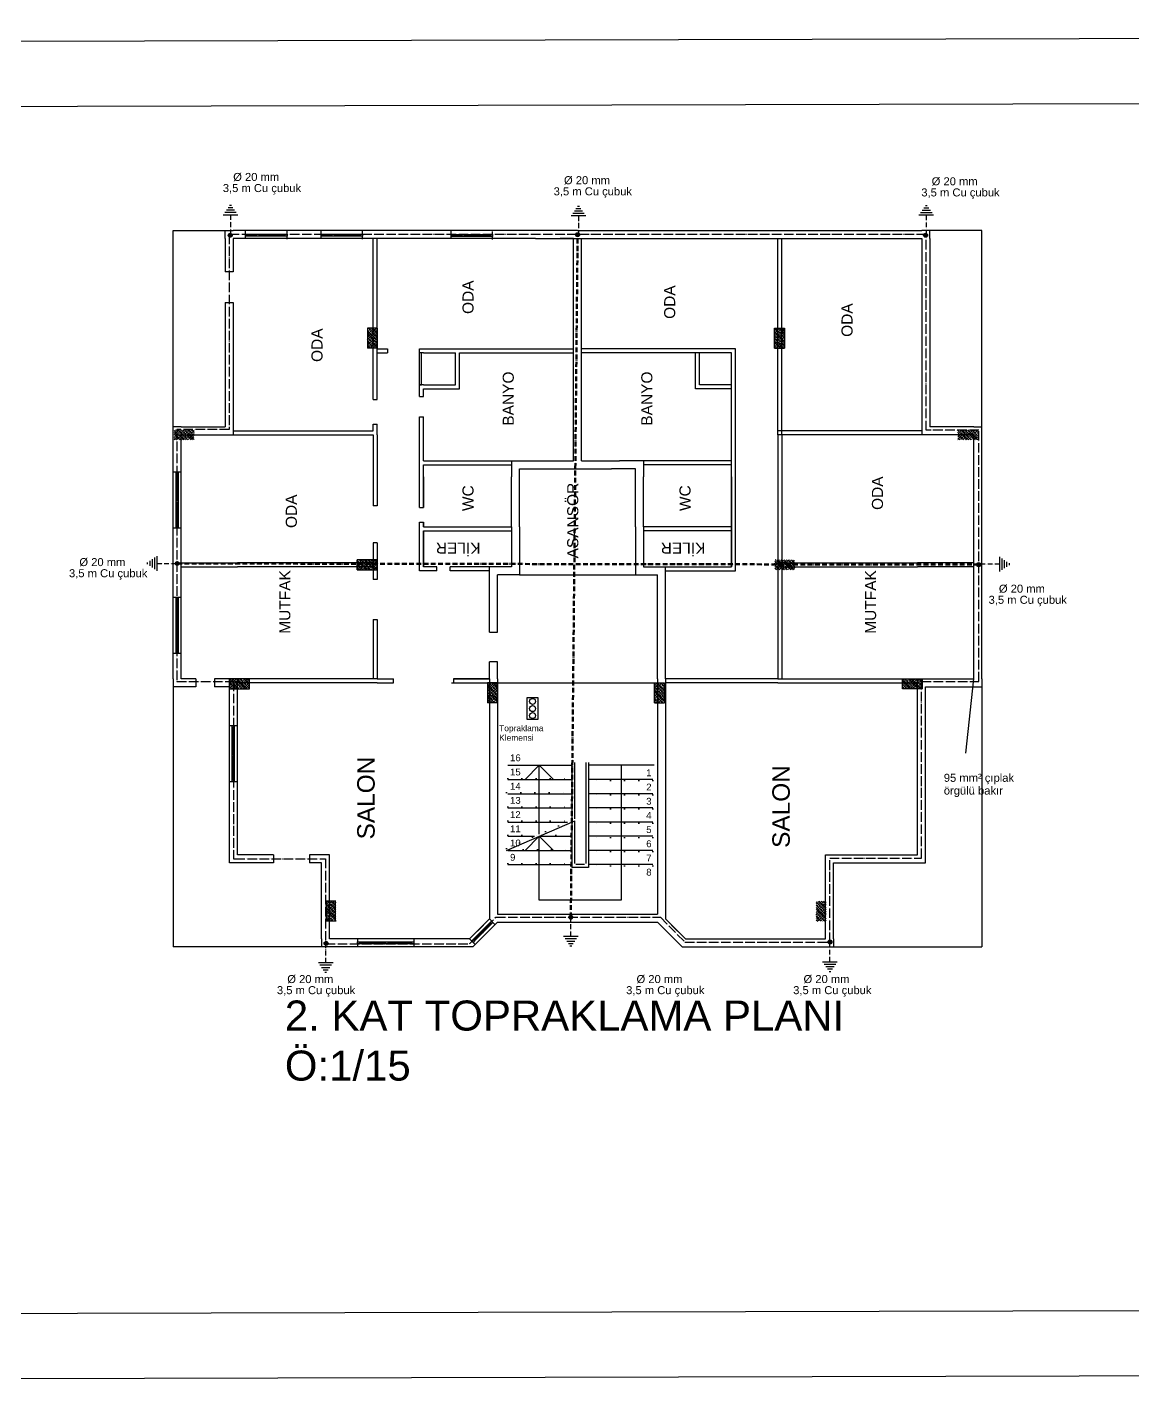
# Model space of a CAD drawing. Header units: centimetres. Extents: x 867 to 19881, y 2761 to 6151.
# Drawn here: x 5912 to 8673, y 2761 to 6151 of the extents above; entities that cross this region are included whole.
import ezdxf

# ---------------------------------------------------------------- set-up
doc = ezdxf.new("R2010")
doc.units = ezdxf.units.CM
for name, pattern in [('ACAD_ISO04W100', [30, 24, -3, 0, -3]), ('ACAD_ISO10W100', [18, 12, -3, 0, -3]), ('DENSE_DOTTED', [35.277777, 0, -35.277777])]:
    doc.linetypes.add(name, pattern=pattern)
for name, color, linetype in [('ELEKTRİK YAZI', 2, 'Continuous'), ('GÖRÜNÜŞLER', 181, 'Continuous'), ('KOLON', 10, 'Continuous'), ('SEMBOL', 1, 'Continuous'), ('TOPRAKLAMA', 1, 'ACAD_ISO10W100'), ('çerçeveü', 250, 'Continuous')]:
    doc.layers.add(name, color=color, linetype=linetype)
doc.styles.get("Standard").update_dxf_attribs({"font": 'arial.ttf'})

# ---------------------------------------------------------------- blocks, each defined once
blk = doc.blocks.new('Argon Kaynak')
at = {"layer": 'SEMBOL'}
h = blk.add_hatch(dxfattribs=at)
h.set_pattern_fill('ANSI31', color=256, scale=0.5, angle=90, style=0)
h.set_pattern_definition([(135, (-9463.8554, 29088.9008), (-1.122532015, -1.122532015), [])])
edge = h.paths.add_edge_path()
edge.add_arc((0, 0), 4.84, 0, 360)
blk.add_circle((0, 0), 4.84, dxfattribs=at)
blk = doc.blocks.new('Topraklama')
at = {"layer": 'SEMBOL'}
for p, q in [((-18.3, 0), (18.3, 0)), ((-14.3, -6), (14.3, -6)), ((-10.2, -12), (10.2, -12)), ((-6.2, -18), (6.2, -18)), ((-2.2, -24), (2.2, -24))]:
    blk.add_line(p, q, dxfattribs=at)
blk = doc.blocks.new('Topraklama Klemensi')
at = {"layer": 'GÖRÜNÜŞLER'}
for p, q in [((-26.75, 27.125), (0, 27.125)), ((-26.75, -27.125), (-26.75, 27.125)), ((0, 27.125), (0, -27.125)), ((0, -27.125), (-26.75, -27.125))]:
    blk.add_line(p, q, dxfattribs=at)
for centre in [(-13.25, 17.625), (-13.25, -0.375), (-13.25, -17.625)]:
    blk.add_circle(centre, 7.5, dxfattribs=at)

msp = doc.modelspace()

# ---------------------------------------------------------------- hatches: boundary and pattern name
at = {"layer": 'KOLON'}
h = msp.add_hatch(dxfattribs=at)
h.set_pattern_fill('ANSI33', color=256, angle=90)
h.set_pattern_definition([(135, (9206.3997, 3496.3045), (-4.490128, -4.490128), []), (135, (9206.3997, 3500.7947), (-4.490128, -4.490128), [3.175, -1.5875])])
h.paths.add_polyline_path([(6786.9, 5398.6), (6761.9, 5398.6), (6761.9, 5348.6), (6786.9, 5348.6)])
h = msp.add_hatch(dxfattribs=at)
h.set_pattern_fill('ANSI33', color=256, angle=90)
h.set_pattern_definition([(135, (9223.291, 3496.3045), (-4.490128, -4.490128), []), (135, (9223.291, 3500.7947), (-4.490128, -4.490128), [3.175, -1.5875])])
h.paths.add_polyline_path([(7778.3, 5348.6), (7803.3, 5348.6), (7803.3, 5398.6), (7778.3, 5398.6)])
h = msp.add_hatch(dxfattribs=at)
h.set_pattern_fill('ANSI33', color=256, angle=90)
h.set_pattern_definition([(135, (8751.58, 3362.079), (-4.490128, -4.490128), []), (135, (8751.58, 3366.569), (-4.490128, -4.490128), [3.175, -1.5875])])
h.paths.add_polyline_path([(6279, 5144.2), (6279, 5119.2), (6329, 5119.2), (6329, 5144.2)])
h = msp.add_hatch(dxfattribs=at)
h.set_pattern_fill('ANSI33', color=256, angle=90)
h.set_pattern_definition([(135, (8768.4714, 3362.079), (-4.490128, -4.490128), []), (135, (8768.4714, 3366.569), (-4.490128, -4.490128), [3.175, -1.5875])])
h.paths.add_polyline_path([(8286.1, 5144.2), (8286.1, 5119.2), (8236.1, 5119.2), (8236.1, 5144.2)])
h = msp.add_hatch(dxfattribs=at)
h.set_pattern_fill('ANSI33', color=256, angle=90)
h.set_pattern_definition([(135, (9208.859, 3037.2934), (-4.490128, -4.490128), []), (135, (9208.859, 3041.7835), (-4.490128, -4.490128), [3.175, -1.5875])])
h.paths.add_polyline_path([(6736.3, 4819.4), (6736.3, 4794.4), (6786.3, 4794.4), (6786.3, 4819.4)])
h = msp.add_hatch(dxfattribs=at)
h.set_pattern_fill('ANSI33', color=256, angle=90)
h.set_pattern_definition([(135, (9225.75, 3037.2934), (-4.490128, -4.490128), []), (135, (9225.75, 3041.7835), (-4.490128, -4.490128), [3.175, -1.5875])])
h.paths.add_polyline_path([(7828.9, 4819.4), (7828.9, 4794.4), (7778.9, 4794.4), (7778.9, 4819.4)])
at = {"layer": 'KOLON', "transparency": 33554687}
h = msp.add_hatch(dxfattribs=at)
h.set_pattern_fill('ANSI33', color=256, angle=90)
h.set_pattern_definition([(135, (8889.361, 2740.158), (-4.490128, -4.490128), []), (135, (8889.361, 2744.648), (-4.490128, -4.490128), [3.175, -1.5875])])
h.paths.add_polyline_path([(6416.8, 4522.3), (6416.8, 4497.3), (6466.8, 4497.3), (6466.8, 4522.3)])
at = {"layer": 'KOLON'}
h = msp.add_hatch(dxfattribs=at)
h.set_pattern_fill('ANSI33', color=256, angle=90)
h.set_pattern_definition([(135, (9505.824, 2609.955), (-4.490128, -4.490128), []), (135, (9505.824, 2614.445), (-4.490128, -4.490128), [3.175, -1.5875])])
h.paths.add_polyline_path([(7086.3, 4512.3), (7061.3, 4512.3), (7061.3, 4462.3), (7086.3, 4462.3)])
h = msp.add_hatch(dxfattribs=at)
h.set_pattern_fill('ANSI33', color=256, angle=90)
h.set_pattern_definition([(135, (9522.715, 2609.955), (-4.490128, -4.490128), []), (135, (9522.715, 2614.445), (-4.490128, -4.490128), [3.175, -1.5875])])
h.paths.add_polyline_path([(7478.9, 4462.3), (7503.9, 4462.3), (7503.9, 4512.3), (7478.9, 4512.3)])
at = {"layer": 'KOLON', "transparency": 33554687}
h = msp.add_hatch(dxfattribs=at)
h.set_pattern_fill('ANSI33', color=256, angle=90)
h.set_pattern_definition([(135, (8906.2525, 2740.158), (-4.490128, -4.490128), []), (135, (8906.2525, 2744.648), (-4.490128, -4.490128), [3.175, -1.5875])])
h.paths.add_polyline_path([(8098.4, 4522.3), (8098.4, 4497.3), (8148.4, 4497.3), (8148.4, 4522.3)])
at = {"layer": 'KOLON'}
h = msp.add_hatch(dxfattribs=at)
h.set_pattern_fill('ANSI33', color=256, angle=90)
h.set_pattern_definition([(135, (9102.147, 2064.351), (-4.490128, -4.490128), []), (135, (9102.147, 2068.841), (-4.490128, -4.490128), [3.175, -1.5875])])
h.paths.add_polyline_path([(6682.6, 3966.7), (6657.6, 3966.7), (6657.6, 3916.7), (6682.6, 3916.7)])
h = msp.add_hatch(dxfattribs=at)
h.set_pattern_fill('ANSI33', color=256, angle=90)
h.set_pattern_definition([(135, (9119.0384, 2064.351), (-4.490128, -4.490128), []), (135, (9119.0384, 2068.841), (-4.490128, -4.490128), [3.175, -1.5875])])
h.paths.add_polyline_path([(7882.5, 3966.7), (7907.5, 3966.7), (7907.5, 3916.7), (7882.5, 3916.7)])

# ---------------------------------------------------------------- linework, layer by layer
for p, q in [((6276.3, 5132.3), (6276.3, 5642.3)), ((6276.3, 5642.3), (6426.3, 5642.3)), ((6406.3, 5622.3), (6406.3, 5642.3)), ((6786.3, 5642.3), (6426.3, 5642.3)), ((6456.1, 5641.9), (6456.1, 5622.8)), ((6456.1, 5633.3), (6555.7, 5633.3)), ((6456.1, 5630.8), (6485, 5630.8)), ((6555.7, 5628.3), (6456.1, 5628.3)), ((6490, 5630.8), (6555.7, 5630.8)), ((6560.7, 5620.8), (6560.7, 5640.8)), ((6644.9, 5642.3), (6644.9, 5622.3)), ((6644.9, 5632.9), (6744.4, 5632.9)), ((6644.9, 5630.4), (6673.7, 5630.4)), ((6744.4, 5627.9), (6644.9, 5627.9)), ((6678.7, 5630.4), (6744.4, 5630.4)), ((6749.4, 5620.4), (6749.4, 5640.4)), ((7201.3, 5642.3), (6786.3, 5642.3)), ((6969.6, 5641.1), (6969.6, 5622)), ((6969.6, 5632.5), (7069.2, 5632.5)), ((6969.6, 5630), (6998.5, 5630)), ((7069.2, 5627.5), (6969.6, 5627.5)), ((7003.5, 5630), (7069.2, 5630)), ((7074.2, 5620), (7074.2, 5640)), ((7286.3, 5642.3), (7181.3, 5642.3)), ((7286.3, 5642.3), (7371.3, 5642.3)), ((7371.3, 5642.3), (7786.3, 5642.3)), ((7786.3, 5642.3), (8146.3, 5642.3)), ((8296.3, 5642.3), (8146.3, 5642.3)), ((8166.3, 5622.3), (8166.3, 5642.3)), ((8296.3, 5132.3), (8296.3, 5642.3)), ((6406.3, 5622.3), (6406.3, 5539.4)), ((6786.3, 5622.3), (6426.3, 5622.3)), ((6426.3, 5622.3), (6426.3, 5539.4)), ((6776.3, 5220.4), (6776.3, 5622.3)), ((6786.3, 5220.4), (6786.3, 5622.3)), ((7181.3, 5622.3), (6786.3, 5622.3)), ((7181.3, 5622.3), (7786.3, 5622.3)), ((7276.3, 5622.3), (7243.2, 5622.3)), ((7276.3, 5066.8), (7276.3, 5622.3)), ((7276.3, 5346.8), (7276.3, 5622.3)), ((7296.3, 5066.8), (7296.3, 5622.3)), ((7786.3, 5132.3), (7786.3, 5622.3)), ((7786.3, 5622.3), (8146.3, 5622.3)), ((7796.3, 5132.3), (7796.3, 5622.3)), ((8146.3, 5622.3), (8146.3, 5132.3)), ((8166.3, 5622.3), (8166.3, 5152.3)), ((6426.3, 5539.4), (6406.3, 5539.4)), ((6406.3, 5462.8), (6406.3, 5152.3)), ((6406.3, 5462.8), (6426.3, 5462.8)), ((6426.3, 5462.8), (6426.3, 5132.3)), ((6786.3, 5346.8), (6811.7, 5346.8)), ((6786.3, 5336.8), (6811.7, 5336.8)), ((6811.7, 5346.8), (6811.7, 5336.8)), ((6891.3, 5346.8), (6991.3, 5346.8)), ((6891.3, 5336.8), (6891.3, 5346.8)), ((6891.3, 5246.8), (6891.3, 5336.8)), ((6901.3, 5336.8), (6891.3, 5336.8)), ((6896.3, 5256.8), (6896.3, 5336.8)), ((6901.3, 5336.8), (6981.3, 5336.8)), ((6981.3, 5256.8), (6981.3, 5336.8)), ((6991.3, 5346.8), (7276.3, 5346.8)), ((6991.3, 5246.8), (6991.3, 5336.8)), ((6991.3, 5336.8), (7276.3, 5336.8)), ((7581.3, 5346.8), (7296.3, 5346.8)), ((7581.3, 5336.8), (7296.3, 5336.8)), ((7681.3, 5346.8), (7581.3, 5346.8)), ((7581.3, 5246.8), (7581.3, 5336.8)), ((7671.3, 5336.8), (7581.3, 5336.8)), ((7591.3, 5256.8), (7591.3, 5336.8)), ((7671.3, 5246.8), (7671.3, 5336.8)), ((7681.3, 5246.8), (7681.3, 5346.8)), ((6901.3, 5256.8), (6891.3, 5256.8)), ((6891.3, 5256.8), (6896.3, 5256.8)), ((6901.3, 5256.8), (6981.3, 5256.8)), ((7671.3, 5256.8), (7591.3, 5256.8)), ((6776.3, 5220.4), (6786.3, 5220.4)), ((6891.3, 5227.7), (6891.3, 5246.8)), ((6891.3, 5227.7), (6901.3, 5227.7)), ((6901.3, 5227.7), (6901.3, 5246.8)), ((6901.3, 5246.8), (6991.3, 5246.8)), ((7671.3, 5246.8), (7581.3, 5246.8)), ((7671.3, 5066.8), (7671.3, 5246.8)), ((7681.3, 5066.8), (7681.3, 5246.8)), ((6776.3, 5142.3), (6776.3, 5158.6)), ((6776.3, 5158.6), (6786.3, 5158.6)), ((6786.3, 5132.3), (6786.3, 5158.6)), ((6891.3, 5066.8), (6891.3, 5176.8)), ((6891.3, 5176.8), (6901.3, 5176.8)), ((6901.3, 5066.8), (6901.3, 5176.8)), ((6296.3, 5152.3), (6276.3, 5152.3)), ((6276.3, 4802.3), (6276.3, 5132.3)), ((6296.3, 5152.3), (6406.3, 5152.3)), ((6296.3, 4802.3), (6296.3, 5132.3)), ((6296.3, 5132.3), (6776.3, 5132.3)), ((6426.3, 5142.3), (6776.3, 5142.3)), ((6776.3, 5132.3), (6776.3, 4954.8)), ((6786.3, 5132.3), (6786.3, 4954.8)), ((8146.3, 5142.3), (7786.3, 5142.3)), ((8276.3, 5132.3), (7786.3, 5132.3)), ((7786.3, 5132.3), (7786.3, 4802.3)), ((7796.3, 5132.3), (7796.3, 4802.3)), ((8276.3, 5152.3), (8166.3, 5152.3)), ((8276.3, 5152.3), (8296.3, 5152.3)), ((8276.3, 4802.3), (8276.3, 5132.3)), ((8296.3, 4802.3), (8296.3, 5132.3)), ((6891.3, 4950), (6891.3, 5066.8)), ((6901.3, 5066.8), (7121.3, 5066.8)), ((6901.3, 5066.8), (7276.3, 5066.8)), ((6901.3, 5026.8), (6901.3, 5056.8)), ((6901.3, 5056.8), (7121.3, 5056.8)), ((7121.3, 5066.8), (7121.3, 5026.8)), ((7296.3, 5066.8), (7391.3, 5066.8)), ((7671.3, 5066.8), (7391.3, 5066.8)), ((7671.3, 5066.8), (7451.3, 5066.8)), ((7451.3, 5066.8), (7451.3, 5026.8)), ((7671.3, 5056.8), (7451.3, 5056.8)), ((7671.3, 5026.8), (7671.3, 5066.8)), ((7681.3, 4901.8), (7681.3, 5066.8)), ((6296.3, 5038.7), (6276.3, 5038.7)), ((6283.8, 4903.7), (6283.8, 5033.7)), ((6286.3, 4967.9), (6286.3, 5033.7)), ((6288.8, 5033.7), (6288.8, 4903.7)), ((6901.3, 5026.8), (6901.3, 4950)), ((6901.3, 4950), (6901.3, 5026.8)), ((7121.3, 4902.3), (7121.3, 5026.8)), ((7141.3, 4902.3), (7141.3, 5046.8)), ((7141.3, 5046.8), (7201.3, 5046.8)), ((7201.3, 5046.8), (7371.3, 5046.8)), ((7431.3, 5046.8), (7371.3, 5046.8)), ((7431.3, 4902.3), (7431.3, 5046.8)), ((7451.3, 4902.3), (7451.3, 5026.8)), ((7671.3, 5026.8), (7671.3, 4802.3)), ((7671.3, 4901.8), (7671.3, 5026.8)), ((6901.3, 4950), (6901.3, 5001.3)), ((7671.3, 4802.3), (7671.3, 5001.3)), ((6286.3, 4903.7), (6286.3, 4962.9)), ((6786.3, 4954.8), (6776.3, 4954.8)), ((6891.3, 4950), (6901.3, 4950)), ((6296.3, 4898.7), (6276.3, 4898.7)), ((6283.8, 4898.7), (6283.8, 4903.7)), ((6283.8, 4903.7), (6288.8, 4903.7)), ((6286.3, 4898.7), (6283.8, 4898.7)), ((6288.8, 4903.7), (6288.8, 4898.7)), ((6891.3, 4901.8), (6891.3, 4914)), ((6891.3, 4914), (6901.3, 4914)), ((6891.3, 4792.3), (6891.3, 4902.3)), ((6901.3, 4914), (6901.3, 4902.3)), ((6901.3, 4902.3), (6901.3, 4914)), ((6901.3, 4901.8), (6901.3, 4914)), ((6901.3, 4902.3), (7121.3, 4902.3)), ((6901.3, 4892.3), (6901.3, 4802.3)), ((6901.3, 4802.3), (6901.3, 4892.3)), ((6901.3, 4802.3), (6901.3, 4892.3)), ((6901.3, 4892.3), (7121.3, 4892.3)), ((7121.3, 4902.3), (7121.3, 4802.3)), ((7141.3, 4902.3), (7141.3, 4782.3)), ((7431.3, 4902.3), (7431.3, 4782.3)), ((7671.3, 4902.3), (7451.3, 4902.3)), ((7451.3, 4902.3), (7451.3, 4802.3)), ((7671.3, 4892.3), (7451.3, 4892.3)), ((7671.3, 4802.3), (7671.3, 4902.3)), ((7681.3, 4792.3), (7681.3, 4902.3)), ((6776.3, 4861.8), (6776.3, 4812.3)), ((6786.3, 4861.8), (6776.3, 4861.8)), ((6786.3, 4861.8), (6786.3, 4802.3)), ((6276.3, 4522.3), (6276.3, 4802.3)), ((6296.3, 4812.3), (6436.8, 4812.3)), ((6296.3, 4522.3), (6296.3, 4802.3)), ((6296.3, 4802.3), (6436.8, 4802.3)), ((6776.3, 4812.3), (6436.8, 4812.3)), ((6776.3, 4802.3), (6436.8, 4802.3)), ((6776.3, 4802.3), (6776.3, 4770.6)), ((6786.3, 4802.3), (6786.3, 4770.6)), ((6935.2, 4792.3), (6891.3, 4792.3)), ((6935.2, 4802.3), (6901.3, 4802.3)), ((6935.2, 4792.3), (6935.2, 4802.3)), ((7066.3, 4802.3), (6968.5, 4802.3)), ((6968.5, 4792.3), (6968.5, 4802.3)), ((7066.3, 4792.3), (6968.5, 4792.3)), ((7066.3, 4639.3), (7066.3, 4802.3)), ((7121.3, 4802.3), (7066.3, 4802.3)), ((7086.3, 4639.3), (7086.3, 4782.3)), ((7141.3, 4782.3), (7086.3, 4782.3)), ((7141.3, 4782.3), (7431.3, 4782.3)), ((7431.3, 4782.3), (7486.3, 4782.3)), ((7451.3, 4802.3), (7506.3, 4802.3)), ((7486.3, 4522.3), (7486.3, 4782.3)), ((7506.3, 4522.3), (7506.3, 4802.3)), ((7506.3, 4802.3), (7671.3, 4802.3)), ((7506.3, 4792.3), (7681.3, 4792.3)), ((7786.3, 4812.3), (8135.8, 4812.3)), ((7786.3, 4802.3), (7786.3, 4522.3)), ((7786.3, 4802.3), (8135.8, 4802.3)), ((7796.3, 4802.3), (7796.3, 4522.3)), ((8276.3, 4812.3), (8135.8, 4812.3)), ((8276.3, 4802.3), (8135.8, 4802.3)), ((8276.3, 4522.3), (8276.3, 4802.3)), ((8296.3, 4522.3), (8296.3, 4802.3)), ((6786.3, 4770.6), (6776.3, 4770.6)), ((6296.3, 4725.6), (6276.3, 4725.6)), ((6283.8, 4590.6), (6283.8, 4720.6)), ((6286.3, 4654.9), (6286.3, 4720.6)), ((6288.8, 4720.6), (6288.8, 4590.6)), ((6296.3, 4585.6), (6296.3, 4725.6)), ((6286.3, 4590.6), (6286.3, 4649.9)), ((6776.3, 4670.6), (6776.3, 4522.3)), ((6776.3, 4670.6), (6776.3, 4670.6)), ((6776.3, 4670.6), (6786.3, 4670.6)), ((6786.3, 4670.6), (6786.3, 4522.3)), ((7066.3, 4639.3), (7086.3, 4639.3)), ((6296.3, 4585.6), (6276.3, 4585.6)), ((6283.8, 4585.6), (6283.8, 4590.6)), ((6283.8, 4590.6), (6288.8, 4590.6)), ((6286.3, 4585.6), (6283.8, 4585.6)), ((6288.8, 4590.6), (6288.8, 4585.6)), ((7066.3, 4522.3), (7066.3, 4564.7)), ((7086.3, 4564.7), (7066.3, 4564.7)), ((7086.3, 4522.3), (7086.3, 4564.7)), ((6276.3, 4522.3), (6276.3, 3852.8)), ((6333.2, 4522.3), (6296.3, 4522.3)), ((6333.2, 4522.3), (6333.2, 4502.3)), ((6786.3, 4522.3), (6379.9, 4522.3)), ((6379.9, 4522.3), (6379.9, 4502.3)), ((6436.8, 4082.8), (6436.8, 4522.3)), ((6786.3, 4522.3), (6436.8, 4522.3)), ((6786.3, 4512.3), (6436.8, 4512.3)), ((6786.3, 4522.3), (6826.3, 4522.3)), ((6786.3, 4512.3), (6826.3, 4512.3)), ((6826.3, 4512.3), (6826.3, 4522.3)), ((6971.3, 4512.3), (6976.3, 4512.3)), ((6976.3, 4522.3), (7066.3, 4522.3)), ((7066.3, 4522.3), (6976.3, 4522.3)), ((6976.3, 4522.3), (6976.3, 4512.3)), ((6976.3, 4512.3), (7066.3, 4512.3)), ((7066.3, 4522.3), (7066.3, 3922.3)), ((7066.3, 4512.3), (7486.3, 4512.3)), ((7086.3, 4522.3), (7086.3, 3934)), ((7486.3, 4522.3), (7486.3, 3934)), ((7786.3, 4522.3), (7506.3, 4522.3)), ((7506.3, 4522.3), (7506.3, 3922.3)), ((7786.3, 4512.3), (7506.3, 4512.3)), ((7786.3, 4522.3), (8135.8, 4522.3)), ((7786.3, 4522.3), (8276.3, 4522.3)), ((7786.3, 4512.3), (8135.8, 4512.3)), ((8135.8, 4082.8), (8135.8, 4522.3)), ((8296.3, 4522.3), (8296.3, 3852.8)), ((6296.3, 4502.3), (6276.3, 4502.3)), ((6333.2, 4502.3), (6296.3, 4502.3)), ((6416.8, 4502.3), (6379.9, 4502.3)), ((6416.8, 4062.8), (6416.8, 4502.3)), ((8155.8, 4062.8), (8155.8, 4502.3)), ((8155.8, 4502.3), (8276.3, 4502.3)), ((8276.3, 4502.3), (8296.3, 4502.3)), ((6436.6, 4405.3), (6416.6, 4405.3)), ((6424.1, 4270.3), (6424.1, 4400.3)), ((6426.6, 4334.5), (6426.6, 4400.3)), ((6429.1, 4400.3), (6429.1, 4270.3)), ((6426.6, 4270.3), (6426.6, 4329.5)), ((6436.6, 4265.3), (6416.6, 4265.3)), ((6424.1, 4270.3), (6429.1, 4270.3)), ((6426.6, 4265.3), (6424.1, 4265.3)), ((6526.8, 4082.8), (6436.8, 4082.8)), ((6526.8, 4082.8), (6526.8, 4062.8)), ((6666.8, 4082.8), (6616.8, 4082.8)), ((6616.8, 4082.8), (6616.8, 4062.8)), ((6666.8, 3872.8), (6666.8, 4082.8)), ((7905.8, 3872.8), (7905.8, 4082.8)), ((7905.8, 4082.8), (7955.8, 4082.8)), ((7955.8, 4082.8), (8045.8, 4082.8)), ((8045.8, 4082.8), (8135.8, 4082.8)), ((6526.8, 4062.8), (6416.8, 4062.8)), ((6646.8, 4062.8), (6616.8, 4062.8)), ((6646.8, 3872.8), (6646.8, 4062.8)), ((7925.8, 3872.8), (7925.8, 4062.8)), ((7925.8, 4062.8), (8045.8, 4062.8)), ((8045.8, 4062.8), (8155.8, 4062.8)), ((7086.3, 3934), (7486.3, 3934)), ((7066.3, 3922.3), (7016.8, 3872.8)), ((7086.3, 3914), (7025.1, 3852.8)), ((7068, 3913.4), (7025.6, 3871)), ((7029.2, 3867.5), (7071.6, 3909.9)), ((7066.3, 3922.3), (7036.3, 3892.3)), ((7045.1, 3886.9), (7069.8, 3911.7)), ((7066.3, 3922.3), (7080.4, 3908.1)), ((7068, 3913.4), (7071.6, 3917)), ((7068, 3913.4), (7071.6, 3909.9)), ((7071.6, 3917), (7073.4, 3915.2)), ((7075.1, 3913.4), (7071.6, 3909.9)), ((7073.4, 3915.2), (7075.1, 3913.4)), ((7086.3, 3914), (7486.3, 3914)), ((7486.3, 3914), (7547.5, 3852.8)), ((7506.3, 3922.3), (7536.3, 3892.3)), ((7506.3, 3922.3), (7555.8, 3872.8)), ((6646.8, 3872.8), (6646.8, 3852.8)), ((6766.8, 3872.8), (6666.8, 3872.8)), ((6737.1, 3872.8), (6737.1, 3852.8)), ((6742.1, 3865.3), (6872.1, 3865.3)), ((6866.8, 3872.8), (6766.8, 3872.8)), ((7016.8, 3872.8), (6866.8, 3872.8)), ((6872.1, 3860.3), (6872.1, 3865.3)), ((6877.1, 3872.8), (6877.1, 3852.8)), ((7016.8, 3872.8), (7030.9, 3858.6)), ((7022.1, 3867.5), (7025.6, 3871)), ((7023.8, 3865.7), (7022.1, 3867.5)), ((7025.6, 3871), (7027.4, 3869.2)), ((7029.2, 3867.5), (7025.6, 3863.9)), ((7027.4, 3869.2), (7045.1, 3886.9)), ((7027.4, 3869.2), (7029.2, 3867.5)), ((7043.3, 3888.7), (7046.8, 3892.2)), ((7050.4, 3888.7), (7046.8, 3885.1)), ((7555.8, 3872.8), (7705.8, 3872.8)), ((7705.8, 3872.8), (7805.8, 3872.8)), ((7805.8, 3872.8), (7905.8, 3872.8)), ((7925.8, 3872.8), (7925.8, 3852.8)), ((6666.8, 3852.8), (6276.3, 3852.8)), ((6766.8, 3852.8), (6666.8, 3852.8)), ((6807.8, 3862.8), (6742.1, 3862.8)), ((6872.1, 3860.3), (6742.1, 3860.3)), ((7025.1, 3852.8), (6766.8, 3852.8)), ((6872.1, 3862.8), (6812.8, 3862.8)), ((6877.1, 3862.8), (6877.1, 3860.3)), ((7547.5, 3852.8), (7805.8, 3852.8)), ((7805.8, 3852.8), (7905.8, 3852.8)), ((7905.8, 3852.8), (8296.3, 3852.8))]:
    msp.add_line(p, q)
at = {"color": 254, "true_color": 0xfeeab9}
msp.add_line((8256, 4336.2), (8276.3, 4522.3), dxfattribs=at)
at = {"linetype": 'Continuous'}
for p, q in [((7111.9, 4306.4), (7272.8, 4306.4)), ((7111.9, 4306.4), (7272.8, 4306.4)), ((7190.9, 4306.4), (7155.4, 4270.9)), ((7190.9, 4134.1), (7190.9, 4306.4)), ((7190.9, 4306.4), (7226.4, 4270.9)), ((7272.8, 4169.5), (7272.8, 4313.2)), ((7279.6, 4172.5), (7279.6, 4313.2)), ((7306.9, 4313.2), (7306.9, 4060.8)), ((7313.7, 4313.2), (7313.7, 4051.3)), ((7477.4, 4306.4), (7313.7, 4306.4)), ((7474.8, 4306.4), (7313.7, 4306.4)), ((7395.5, 4306.4), (7395.5, 3969.4)), ((7111.9, 4270.9), (7272.8, 4270.9)), ((7474.8, 4270.9), (7313.7, 4270.9)), ((7111.9, 4235.4), (7272.8, 4235.4)), ((7474.8, 4235.4), (7313.7, 4235.4)), ((7111.9, 4200), (7272.8, 4200)), ((7474.8, 4200), (7313.7, 4200)), ((7109.1, 4093.6), (7279.6, 4167.5)), ((7111.9, 4164.5), (7261.2, 4164.5)), ((7272.8, 4051.3), (7272.8, 4164.5)), ((7279.6, 4060.8), (7279.6, 4167.5)), ((7474.8, 4164.5), (7313.7, 4164.5)), ((7111.9, 4129), (7179.3, 4129)), ((7190.9, 4129), (7155.4, 4093.6)), ((7190.9, 4129), (7226.4, 4093.6)), ((7190.9, 3969.4), (7190.9, 4129)), ((7190.9, 4129), (7272.8, 4129)), ((7474.8, 4129), (7313.7, 4129)), ((7111.9, 4093.6), (7272.8, 4093.6)), ((7474.8, 4093.6), (7313.7, 4093.6)), ((7111.9, 4058.1), (7272.8, 4058.1)), ((7313.7, 4051.3), (7272.8, 4051.3)), ((7304.1, 4058.1), (7282.3, 4058.1)), ((7474.8, 4058.1), (7313.7, 4058.1)), ((7395.5, 3969.4), (7190.9, 3969.4))]:
    msp.add_line(p, q, dxfattribs=at)
at = {"linetype": 'DENSE_DOTTED'}
for p, q in [((7111.9, 4273.6), (7272.8, 4273.6)), ((7109.1, 4238.2), (7272.8, 4238.2)), ((7474.8, 4268.2), (7313.7, 4268.2)), ((7474.8, 4232.7), (7313.7, 4232.7)), ((7109.1, 4098.6), (7279.6, 4172.5)), ((7111.9, 4202.7), (7272.8, 4202.7)), ((7474.8, 4197.2), (7313.7, 4197.2)), ((7111.9, 4167.2), (7267.5, 4167.2)), ((7474.8, 4161.8), (7313.7, 4161.8)), ((7111.9, 4131.8), (7185.6, 4131.8)), ((7197.2, 4131.8), (7272.8, 4131.8)), ((7474.8, 4126.3), (7313.7, 4126.3)), ((7115.4, 4096.3), (7272.8, 4096.3)), ((7474.8, 4090.8), (7313.7, 4090.8)), ((7111.9, 4060.8), (7272.8, 4060.8)), ((7474.8, 4055.4), (7313.7, 4055.4))]:
    msp.add_line(p, q, dxfattribs=at)
at = {"color": 244, "linetype": 'ACAD_ISO04W100', "true_color": 0x991b1e}
for points in [[(8145.8, 4515.5), (8289.1, 4515.5), (8289.1, 5143.3), (8157.3, 5143.3), (8157.3, 5632.6), (6426.3, 5632.6), (6416.1, 5632.6), (6416.1, 5145.1), (6285.6, 5145.1), (6285.6, 4515.3), (6426.8, 4515.3), (6426.8, 4072.9), (6431.7, 4072.7)], [(6431.7, 4072.9), (6657.2, 4072.9), (6657.2, 3860.4), (7016.8, 3860.4), (7082.7, 3926.8), (7493.3, 3926.8), (7554.5, 3864.7), (7916.3, 3864.7), (7916.3, 4074.5), (8145.8, 4074.5), (8145.8, 4515.5)]]:
    msp.add_lwpolyline(points, dxfattribs=at)
for points in [[(6485, 5633.3), (6490, 5633.3), (6490, 5628.3), (6485, 5628.3)], [(6555.7, 5633.3), (6560.7, 5633.3), (6560.7, 5628.3), (6555.7, 5628.3)], [(6673.7, 5632.9), (6678.7, 5632.9), (6678.7, 5627.9), (6673.7, 5627.9)], [(6744.4, 5632.9), (6749.4, 5632.9), (6749.4, 5627.9), (6744.4, 5627.9)], [(6998.5, 5632.5), (7003.5, 5632.5), (7003.5, 5627.5), (6998.5, 5627.5)], [(7069.2, 5632.5), (7074.2, 5632.5), (7074.2, 5627.5), (7069.2, 5627.5)], [(6283.8, 5033.7), (6283.8, 5038.7), (6288.8, 5038.7), (6288.8, 5033.7)], [(6283.8, 4962.9), (6283.8, 4967.9), (6288.8, 4967.9), (6288.8, 4962.9)], [(6283.8, 4898.7), (6283.8, 4903.7), (6288.8, 4903.7), (6288.8, 4898.7)], [(6283.8, 4720.6), (6283.8, 4725.6), (6288.8, 4725.6), (6288.8, 4720.6)], [(6283.8, 4649.9), (6283.8, 4654.9), (6288.8, 4654.9), (6288.8, 4649.9)], [(6283.8, 4585.6), (6283.8, 4590.6), (6288.8, 4590.6), (6288.8, 4585.6)], [(6424.1, 4400.3), (6424.1, 4405.3), (6429.1, 4405.3), (6429.1, 4400.3)], [(6424.1, 4329.5), (6424.1, 4334.5), (6429.1, 4334.5), (6429.1, 4329.5)], [(6424.1, 4265.3), (6424.1, 4270.3), (6429.1, 4270.3), (6429.1, 4265.3)], [(6742.1, 3860.3), (6737.1, 3860.3), (6737.1, 3865.3), (6742.1, 3865.3)], [(6812.8, 3860.3), (6807.8, 3860.3), (6807.8, 3865.3), (6812.8, 3865.3)], [(6877.1, 3860.3), (6872.1, 3860.3), (6872.1, 3865.3), (6877.1, 3865.3)]]:
    msp.add_lwpolyline(points, close=True)
msp.add_lwpolyline([(6431.7, 4071.8), (6431.7, 4072.7), (6431.7, 4072.9)])
at = {"layer": 'KOLON'}
for p, q in [((6786.9, 5398.6), (6761.9, 5398.6)), ((6761.9, 5398.6), (6761.9, 5348.6)), ((6786.9, 5348.6), (6786.9, 5398.6)), ((7778.3, 5348.6), (7778.3, 5398.6)), ((7778.3, 5398.6), (7803.3, 5398.6)), ((7803.3, 5398.6), (7803.3, 5348.6)), ((6786.9, 5348.6), (6761.9, 5348.6)), ((7778.3, 5348.6), (7803.3, 5348.6)), ((6786.3, 4819.4), (6736.3, 4819.4)), ((6736.3, 4794.4), (6736.3, 4819.4)), ((6786.3, 4794.4), (6786.3, 4819.4)), ((6736.3, 4794.4), (6786.3, 4794.4)), ((6466.8, 4522.3), (6416.8, 4522.3)), ((6416.8, 4497.3), (6416.8, 4522.3)), ((6466.8, 4497.3), (6466.8, 4522.3)), ((7086.3, 4512.3), (7061.3, 4512.3)), ((7061.3, 4512.3), (7061.3, 4462.3)), ((7086.3, 4462.3), (7086.3, 4512.3)), ((7478.9, 4462.3), (7478.9, 4512.3)), ((7478.9, 4512.3), (7503.9, 4512.3)), ((7503.9, 4512.3), (7503.9, 4462.3)), ((8098.4, 4497.3), (8098.4, 4522.3)), ((8098.4, 4522.3), (8148.4, 4522.3)), ((8148.4, 4497.3), (8148.4, 4522.3)), ((6416.8, 4497.3), (6466.8, 4497.3)), ((8148.4, 4497.3), (8098.4, 4497.3)), ((7086.3, 4462.3), (7061.3, 4462.3)), ((7478.9, 4462.3), (7503.9, 4462.3)), ((6682.6, 3966.7), (6657.6, 3966.7)), ((6658.3, 3966.7), (6658.3, 3916.7)), ((6682.2, 3916.7), (6682.2, 3966.7)), ((6683.3, 3916.7), (6658.3, 3916.7))]:
    msp.add_line(p, q, dxfattribs=at)
at = {"layer": 'TOPRAKLAMA'}
for p, q in [((6419.6, 5681.1), (6419.6, 5631.1)), ((7288.7, 5678.7), (7288.7, 5628.7)), ((8157.5, 5680.5), (8157.5, 5630.5)), ((6235.7, 4810.8), (6285.7, 4810.8)), ((8341, 4808.7), (8291, 4808.7)), ((7269.7, 3879.2), (7269.7, 3929.2)), ((7916.9, 3815.4), (7916.9, 3865.4)), ((6657.3, 3813.4), (6657.3, 3863.4))]:
    msp.add_line(p, q, dxfattribs=at)
at = {"layer": 'çerçeveü', "color": 244, "linetype": 'ACAD_ISO10W100', "lineweight": 53, "true_color": 0x991b1e}
for p, q in [((7269.6, 3926.7), (7286.6, 5632)), ((6286.5, 4810.5), (8288.4, 4807.6))]:
    msp.add_line(p, q, dxfattribs=at)
at = {"layer": 'çerçeveü'}
for points in [[(866.9, 6102.8), (19880.6, 6150.6), (19880.6, 2808.6), (866.9, 2760.9)], [(1029.9, 5940.3), (19721.4, 5986.9), (19721.4, 2971.1), (1029.9, 2924.5)]]:
    msp.add_lwpolyline(points, close=True, dxfattribs=at)

# ---------------------------------------------------------------- block references
msp.add_blockref('Topraklama Klemensi', (7187.3, 4448.2))
at = {"layer": 'SEMBOL'}
for name, p, rotation in [('Topraklama', (6419.6, 5681.1), 180), ('Topraklama', (7288.7, 5678.7), 180), ('Topraklama', (8157.5, 5680.5), 180), ('Argon Kaynak', (6418.9, 5630.6), 89.99999999999999), ('Argon Kaynak', (7286.6, 5632), 89.99999999999999), ('Argon Kaynak', (8155.7, 5630.6), 89.99999999999999), ('Topraklama', (6235.7, 4810.8), 270), ('Argon Kaynak', (6286.5, 4810.5), 89.99999999999999), ('Topraklama', (8341, 4808.7), 89.99999999999959), ('Argon Kaynak', (8288.4, 4807.6), 89.99999999999999), ('Argon Kaynak', (7269.6, 3926.7), 89.99999999999999), ('Argon Kaynak', (6658.4, 3861.4), 89.99999999999999), ('Argon Kaynak', (7917.1, 3864.9), 89.99999999999999)]:
    msp.add_blockref(name, p, dxfattribs=dict(at, rotation=rotation))
for p in [(7269.7, 3879.2), (6657.3, 3813.4), (7916.9, 3815.4)]:
    msp.add_blockref('Topraklama', p, dxfattribs=at)

# ---------------------------------------------------------------- texts
for s, height, p in [('16', 17.05, (7117.9, 4316.5)), ('15', 17.05, (7117.9, 4281)), ('1', 17.1, (7458, 4279.1)), ('14', 17.05, (7117.9, 4245.5)), ('2', 17.1, (7458, 4243.4)), ('13', 17.05, (7117.9, 4210.1)), ('3', 17.1, (7458, 4207.9)), ('12', 17.05, (7117.9, 4174.6)), ('4', 17.1, (7458, 4172.7)), ('11', 17.05, (7117.9, 4139.1)), ('5', 17.1, (7458, 4137.1)), ('10', 17.05, (7117.9, 4103.7)), ('6', 17.1, (7458, 4101.7)), ('9', 17.1, (7117.9, 4067.9)), ('7', 17.1, (7458, 4066)), ('8', 17.1, (7458, 4030.8))]:
    msp.add_text(s, height=height).set_placement(p)
at = {"attachment_point": 1}
for s, width, gutter_width, insert, char_height, rotation in [('ODA', 6975.179, 138.4, (6999, 5433.9), 27.67, 90), ('ODA', 6975.179, 138.4, (7502.7, 5421.6), 27.67, 90), ('ODA', 6975.179, 138.4, (7945.7, 5376.7), 27.67, 90), ('ODA', 6975.179, 138.4, (6621.8, 5314), 27.67, 90), ('BANYO', 6975.179, 138.4, (7099.5, 5154.8), 27.67, 90), ('BANYO', 6975.179, 138.4, (7445.6, 5154.8), 27.67, 90), ('ODA', 6975.179, 138.4, (8021.7, 4944.3), 27.67, 90), ('WC', 6975.179, 138.4, (6999, 4941.5), 27.67, 90), ('ASANSÖR', 6975.179, 138.4, (7260.6, 4823.2), 27.67, 90), ('WC', 6975.179, 138.4, (7541.1, 4941.5), 27.67, 90), ('ODA', 6975.179, 138.4, (6557.6, 4899.1), 27.67, 90), ('KİLER', 6975.179, 138.4, (7044.1, 4835.2), 27.67, 180), ('KİLER', 6975.179, 138.4, (7605.8, 4835.2), 27.67, 180), ('MUTFAK', 6975.179, 138.4, (6541.4, 4635), 27.67, 90), ('MUTFAK', 6975.179, 138.4, (8004.5, 4635), 27.67, 90), ('SALON', 11003.035, 218.3, (6736.1, 4121.1), 43.65, 90), ('SALON', 11003.035, 218.3, (7772.9, 4099.9), 43.65, 90)]:
    msp.add_mtext_dynamic_manual_height_columns(s, width=width, gutter_width=gutter_width, heights=[0], dxfattribs=dict(at, insert=insert, char_height=char_height, rotation=rotation))
at = {"layer": 'ELEKTRİK YAZI'}
for s, height, p in [('%%C 20 mm', 20, (6426.3, 5766.3)), ('%%C 20 mm', 20, (7252.6, 5758.1)), ('%%C 20 mm', 20, (8171, 5755.4)), ('3,5 m Cu çubuk ', 20, (6400.4, 5738.5)), ('3,5 m Cu çubuk ', 20, (7226.7, 5730.3)), ('3,5 m Cu çubuk ', 20, (8145.1, 5727.6)), ('%%C 20 mm', 20, (6042.1, 4804)), ('3,5 m Cu çubuk ', 20, (6016.2, 4776.2)), ('%%C 20 mm', 20, (8338.9, 4737.6)), ('3,5 m Cu çubuk ', 20, (8313.1, 4709.8)), ('Topraklama', 15, (7090.6, 4391.5)), ('Klemensi', 15, (7090.6, 4367.6)), ('95 mm² çıplak', 20, (8201.3, 4265.1)), ('örgülü bakır', 20, (8201.3, 4233.2)), ('%%C 20 mm', 20, (6561.4, 3762.2)), ('%%C 20 mm', 20, (7433.7, 3762.2)), ('%%C 20 mm', 20, (7850.9, 3762.2)), ('3,5 m Cu çubuk ', 20, (6535.5, 3734.5)), ('3,5 m Cu çubuk ', 20, (7407.8, 3734.5)), ('3,5 m Cu çubuk ', 20, (7825, 3734.5))]:
    msp.add_text(s, height=height, dxfattribs=at).set_placement(p)
at = {"layer": 'çerçeveü', "insert": (6555.3, 3718.6), "char_height": 75, "attachment_point": 1}
msp.add_mtext_dynamic_manual_height_columns('2. KAT TOPRAKLAMA PLANI\\PÖ:1/15', width=70660.788, gutter_width=375, heights=[0], dxfattribs=at)

doc.saveas('drawing.dxf')
